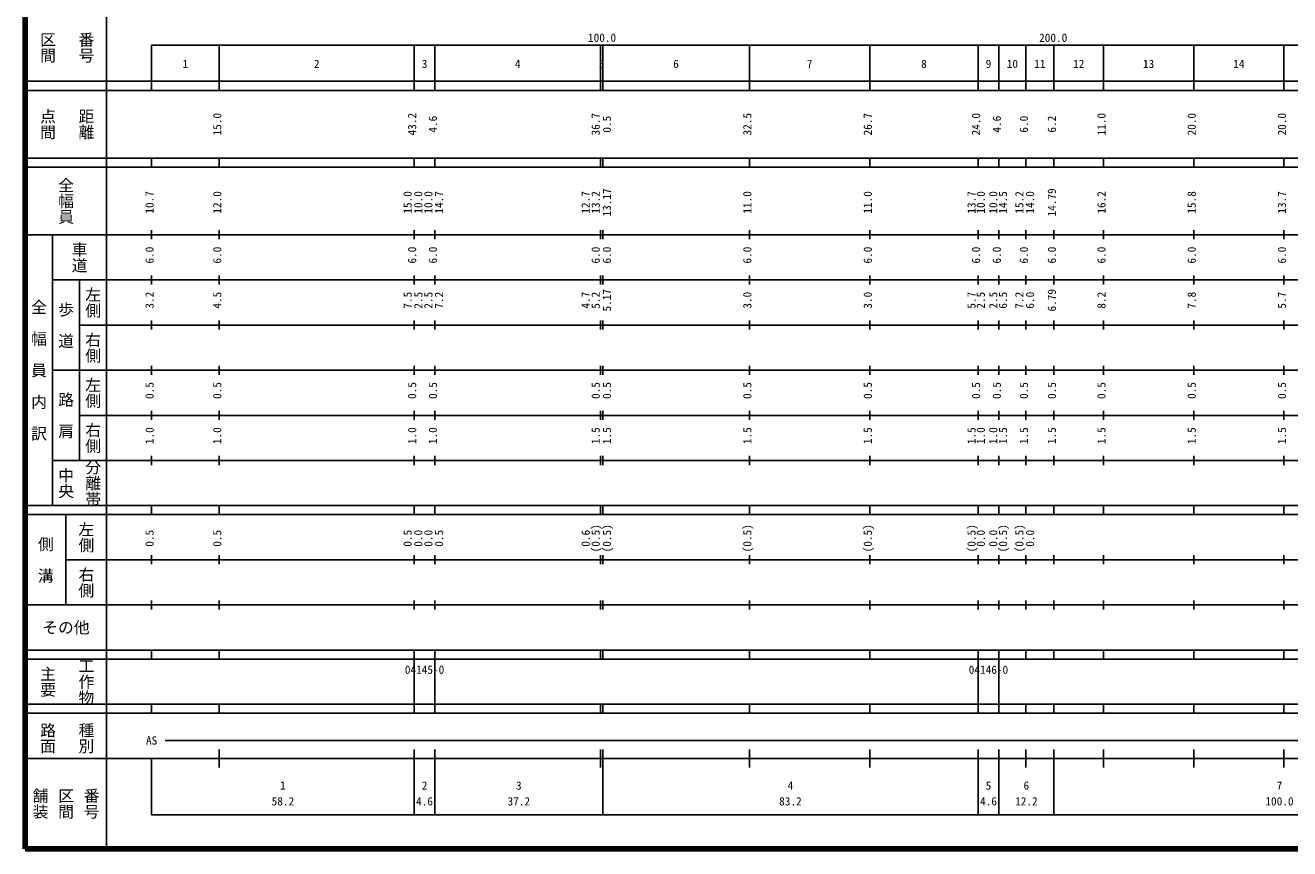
# Model space of a CAD drawing. Units: millimetres on the paper, enlarged 1000 times. Extents: x 40000 to 680000, y 20000 to 380000.
# Drawn here: x 40000 to 320272, y 20000 to 202409 of the extents above; entities that cross this region are included whole.
import ezdxf
from ezdxf.enums import TextEntityAlignment as Align

# ---------------------------------------------------------------- set-up
doc = ezdxf.new("R2010")
doc.units = ezdxf.units.MM
doc.header["$LTSCALE"] = 1000
doc.layers.add('M-TTL', color=2, linetype='Continuous', lineweight=140)
doc.layers.add('M-TTL-BAND', color=7, linetype='Continuous', lineweight=25)
doc.styles.add('@ＭＳ ゴシック', font='')
doc.styles.add('ＭＳ ゴシック', font='')
doc.styles.get('@ＭＳ ゴシック').set_extended_font_data('@MS Gothic')
doc.styles.get('ＭＳ ゴシック').set_extended_font_data('MS Gothic')

msp = doc.modelspace()

# ---------------------------------------------------------------- linework, layer by layer
at = {"layer": 'M-TTL'}
for p, q in [((40000, 380000), (40000, 20000)), ((40000, 20000), (680000, 20000))]:
    msp.add_line(p, q, dxfattribs=at)
at = {"layer": 'M-TTL-BAND'}
for p, q in [((58000, 370000), (58000, 20000)), ((68000, 198000), (579000, 198000)), ((68000, 198000), (68000, 188000)), ((83000, 188000), (83000, 198000)), ((126200, 188000), (126200, 198000)), ((130800, 188000), (130800, 198000)), ((167500, 188000), (167500, 198000)), ((168000, 188000), (168000, 198000)), ((200500, 188000), (200500, 198000)), ((227200, 188000), (227200, 198000)), ((251200, 188000), (251200, 198000)), ((255800, 188000), (255800, 198000)), ((261800, 188000), (261800, 198000)), ((268000, 188000), (268000, 198000)), ((279000, 188000), (279000, 198000)), ((299000, 188000), (299000, 198000)), ((319000, 188000), (319000, 198000)), ((40000, 190000), (579000, 190000)), ((40000, 188000), (579000, 188000)), ((40000, 173000), (579000, 173000)), ((40000, 171000), (579000, 171000)), ((68000, 171000), (68000, 173000)), ((83000, 171000), (83000, 173000)), ((126200, 171000), (126200, 173000)), ((130800, 171000), (130800, 173000)), ((167500, 171000), (167500, 173000)), ((168000, 171000), (168000, 173000)), ((200500, 171000), (200500, 173000)), ((227200, 171000), (227200, 173000)), ((251200, 171000), (251200, 173000)), ((255800, 171000), (255800, 173000)), ((261800, 171000), (261800, 173000)), ((268000, 171000), (268000, 173000)), ((279000, 171000), (279000, 173000)), ((299000, 171000), (299000, 173000)), ((319000, 171000), (319000, 173000)), ((68000, 155000), (68000, 157000)), ((83000, 155000), (83000, 157000)), ((126200, 155000), (126200, 157000)), ((130800, 155000), (130800, 157000)), ((167500, 155000), (167500, 157000)), ((168000, 155000), (168000, 157000)), ((200500, 155000), (200500, 157000)), ((227200, 155000), (227200, 157000)), ((251200, 155000), (251200, 157000)), ((255800, 155000), (255800, 157000)), ((261800, 155000), (261800, 157000)), ((268000, 155000), (268000, 157000)), ((279000, 155000), (279000, 157000)), ((299000, 155000), (299000, 157000)), ((319000, 155000), (319000, 157000)), ((40000, 156000), (579000, 156000)), ((46000, 96000), (46000, 156000)), ((46000, 146000), (579000, 146000)), ((52000, 146000), (52000, 106000)), ((68000, 145000), (68000, 147000)), ((83000, 145000), (83000, 147000)), ((126200, 145000), (126200, 147000)), ((130800, 145000), (130800, 147000)), ((167500, 145000), (167500, 147000)), ((168000, 145000), (168000, 147000)), ((200500, 145000), (200500, 147000)), ((227200, 145000), (227200, 147000)), ((251200, 145000), (251200, 147000)), ((255800, 145000), (255800, 147000)), ((261800, 145000), (261800, 147000)), ((268000, 145000), (268000, 147000)), ((279000, 145000), (279000, 147000)), ((299000, 145000), (299000, 147000)), ((319000, 145000), (319000, 147000)), ((52000, 136000), (579000, 136000)), ((68000, 135000), (68000, 137000)), ((83000, 135000), (83000, 137000)), ((126200, 135000), (126200, 137000)), ((130800, 135000), (130800, 137000)), ((167500, 135000), (167500, 137000)), ((168000, 135000), (168000, 137000)), ((200500, 135000), (200500, 137000)), ((227200, 135000), (227200, 137000)), ((251200, 135000), (251200, 137000)), ((255800, 135000), (255800, 137000)), ((261800, 135000), (261800, 137000)), ((268000, 135000), (268000, 137000)), ((279000, 135000), (279000, 137000)), ((299000, 135000), (299000, 137000)), ((319000, 135000), (319000, 137000)), ((68000, 125000), (68000, 127000)), ((83000, 125000), (83000, 127000)), ((126200, 125000), (126200, 127000)), ((130800, 125000), (130800, 127000)), ((167500, 125000), (167500, 127000)), ((168000, 125000), (168000, 127000)), ((200500, 125000), (200500, 127000)), ((227200, 125000), (227200, 127000)), ((251200, 125000), (251200, 127000)), ((255800, 125000), (255800, 127000)), ((261800, 125000), (261800, 127000)), ((268000, 125000), (268000, 127000)), ((279000, 125000), (279000, 127000)), ((299000, 125000), (299000, 127000)), ((319000, 125000), (319000, 127000)), ((46000, 126000), (579000, 126000)), ((52000, 116000), (579000, 116000)), ((68000, 115000), (68000, 117000)), ((83000, 115000), (83000, 117000)), ((126200, 115000), (126200, 117000)), ((130800, 115000), (130800, 117000)), ((167500, 115000), (167500, 117000)), ((168000, 115000), (168000, 117000)), ((200500, 115000), (200500, 117000)), ((227200, 115000), (227200, 117000)), ((251200, 115000), (251200, 117000)), ((255800, 115000), (255800, 117000)), ((261800, 115000), (261800, 117000)), ((268000, 115000), (268000, 117000)), ((279000, 115000), (279000, 117000)), ((299000, 115000), (299000, 117000)), ((319000, 115000), (319000, 117000)), ((68000, 105000), (68000, 107000)), ((83000, 105000), (83000, 107000)), ((126200, 105000), (126200, 107000)), ((130800, 105000), (130800, 107000)), ((167500, 105000), (167500, 107000)), ((168000, 105000), (168000, 107000)), ((200500, 105000), (200500, 107000)), ((227200, 105000), (227200, 107000)), ((251200, 105000), (251200, 107000)), ((255800, 105000), (255800, 107000)), ((261800, 105000), (261800, 107000)), ((268000, 105000), (268000, 107000)), ((279000, 105000), (279000, 107000)), ((299000, 105000), (299000, 107000)), ((319000, 105000), (319000, 107000)), ((46000, 106000), (579000, 106000)), ((40000, 96000), (579000, 96000)), ((68000, 94000), (68000, 96000)), ((83000, 94000), (83000, 96000)), ((126200, 94000), (126200, 96000)), ((130800, 94000), (130800, 96000)), ((167500, 94000), (167500, 96000)), ((168000, 94000), (168000, 96000)), ((200500, 94000), (200500, 96000)), ((227200, 94000), (227200, 96000)), ((251200, 94000), (251200, 96000)), ((255800, 94000), (255800, 96000)), ((261800, 94000), (261800, 96000)), ((268000, 94000), (268000, 96000)), ((279000, 94000), (279000, 96000)), ((299000, 94000), (299000, 96000)), ((319000, 94000), (319000, 96000)), ((40000, 94000), (579000, 94000)), ((49000, 94000), (49000, 74000)), ((68000, 83000), (68000, 85000)), ((83000, 83000), (83000, 85000)), ((126200, 83000), (126200, 85000)), ((130800, 83000), (130800, 85000)), ((167500, 83000), (167500, 85000)), ((168000, 83000), (168000, 85000)), ((200500, 83000), (200500, 85000)), ((227200, 83000), (227200, 85000)), ((251200, 83000), (251200, 85000)), ((255800, 83000), (255800, 85000)), ((261800, 83000), (261800, 85000)), ((268000, 83000), (268000, 85000)), ((279000, 83000), (279000, 85000)), ((299000, 83000), (299000, 85000)), ((319000, 83000), (319000, 85000)), ((49000, 84000), (579000, 84000)), ((40000, 74000), (579000, 74000)), ((68000, 73000), (68000, 75000)), ((83000, 73000), (83000, 75000)), ((126200, 73000), (126200, 75000)), ((130800, 73000), (130800, 75000)), ((167500, 73000), (167500, 75000)), ((168000, 73000), (168000, 75000)), ((200500, 73000), (200500, 75000)), ((227200, 73000), (227200, 75000)), ((251200, 73000), (251200, 75000)), ((255800, 73000), (255800, 75000)), ((261800, 73000), (261800, 75000)), ((268000, 73000), (268000, 75000)), ((279000, 73000), (279000, 75000)), ((299000, 73000), (299000, 75000)), ((319000, 73000), (319000, 75000)), ((40000, 64000), (579000, 64000)), ((40000, 62000), (579000, 62000)), ((68000, 62000), (68000, 64000)), ((83000, 62000), (83000, 64000)), ((126200, 62000), (126200, 64000)), ((126200, 52000), (126200, 62000)), ((130800, 62000), (130800, 64000)), ((130800, 52000), (130800, 62000)), ((167500, 62000), (167500, 64000)), ((168000, 62000), (168000, 64000)), ((200500, 62000), (200500, 64000)), ((227200, 62000), (227200, 64000)), ((251200, 62000), (251200, 64000)), ((251200, 52000), (251200, 62000)), ((255800, 62000), (255800, 64000)), ((255800, 52000), (255800, 62000)), ((261800, 62000), (261800, 64000)), ((268000, 62000), (268000, 64000)), ((279000, 62000), (279000, 64000)), ((299000, 62000), (299000, 64000)), ((319000, 62000), (319000, 64000)), ((40000, 52000), (579000, 52000)), ((68000, 50000), (68000, 52000)), ((83000, 50000), (83000, 52000)), ((126200, 50000), (126200, 52000)), ((130800, 50000), (130800, 52000)), ((167500, 50000), (167500, 52000)), ((168000, 50000), (168000, 52000)), ((200500, 50000), (200500, 52000)), ((227200, 50000), (227200, 52000)), ((251200, 50000), (251200, 52000)), ((255800, 50000), (255800, 52000)), ((261800, 50000), (261800, 52000)), ((268000, 50000), (268000, 52000)), ((279000, 50000), (279000, 52000)), ((299000, 50000), (299000, 52000)), ((319000, 50000), (319000, 52000)), ((40000, 50000), (579000, 50000)), ((71000, 44000), (565000, 44000)), ((40000, 40000), (579000, 40000)), ((68000, 40000), (68000, 27500)), ((83000, 38000), (83000, 42000)), ((126200, 27500), (126200, 42000)), ((130800, 27500), (130800, 42000)), ((167500, 38000), (167500, 42000)), ((168000, 27500), (168000, 42000)), ((200500, 38000), (200500, 42000)), ((227200, 38000), (227200, 42000)), ((251200, 27500), (251200, 42000)), ((255800, 27500), (255800, 42000)), ((261800, 38000), (261800, 42000)), ((268000, 27500), (268000, 42000)), ((279000, 38000), (279000, 42000)), ((299000, 38000), (299000, 42000)), ((319000, 38000), (319000, 42000)), ((68000, 27500), (579000, 27500))]:
    msp.add_line(p, q, dxfattribs=at)

# ---------------------------------------------------------------- texts
at = {"layer": 'M-TTL-BAND', "style": '@ＭＳ ゴシック'}
for s, p in [('区間', (45000, 197500)), ('番号', (53500, 197500)), ('点間', (45000, 180500)), ('距離', (53500, 180500)), ('全幅員', (49000, 163500)), ('車道', (52000, 151000)), ('左側', (55000, 141000)), ('全\u3000幅\u3000員\u3000内\u3000訳', (43000, 126000)), ('歩\u3000道', (49000, 136000)), ('右側', (55000, 131000)), ('左側', (55000, 121000)), ('路\u3000肩', (49000, 116000)), ('右側', (55000, 111000)), ('中央', (49000, 101000)), ('分離帯', (55000, 101000)), ('左側', (53500, 89000)), ('側\u3000溝', (44500, 84000)), ('右側', (53500, 79000)), ('工作物', (53500, 57000)), ('主要', (45000, 57000)), ('路面', (45000, 44500)), ('種別', (53500, 44500)), ('舗装', (43333, 30000)), ('区間', (49000, 30000)), ('番号', (54667, 30000))]:
    msp.add_text(s, height=2566, rotation=270, dxfattribs=at).set_placement(p, align=Align.MIDDLE_CENTER)
at = {"layer": 'M-TTL-BAND', "style": 'ＭＳ ゴシック'}
for s, p in [('100.0', (167844, 198195)), ('200.0', (267844, 198195)), ('1', (75500, 192405)), ('2', (104600, 192405)), ('3', (128500, 192405)), ('4', (149150, 192405)), ('5', (167750, 192405)), ('6', (184250, 192405)), ('7', (213850, 192405)), ('8', (239200, 192405)), ('9', (253500, 192405)), ('10', (258800, 192405)), ('11', (264900, 192405)), ('12', (273500, 192405)), ('13', (289000, 192405)), ('14', (309000, 192405)), ('AS', (68000, 42500)), ('1', (97100, 32523)), ('2', (128500, 32523)), ('3', (149400, 32523)), ('4', (209600, 32523)), ('5', (253500, 32523)), ('6', (261900, 32523)), ('7', (318000, 32523)), ('58.2', (97100, 29033)), ('4.6', (128500, 29033)), ('37.2', (149400, 29033)), ('83.2', (209600, 29033)), ('4.6', (253500, 29033)), ('12.2', (261900, 29033)), ('100.0', (318000, 29033))]:
    msp.add_text(s, height=1833, dxfattribs=at).set_placement(p, align=Align.BOTTOM_CENTER)
for s, p in [('15.0', (84000, 180500)), ('43.2', (127200, 180500)), ('4.6', (131800, 180500)), ('36.7', (167888, 180500)), ('0.5', (170380, 180500)), ('32.5', (201500, 180500)), ('26.7', (228200, 180500)), ('24.0', (252200, 180500)), ('4.6', (256800, 180500)), ('6.0', (262800, 180500)), ('6.2', (269000, 180500)), ('11.0', (280000, 180500)), ('20.0', (300000, 180500)), ('20.0', (320000, 180500)), ('10.7', (69000, 163174)), ('12.0', (84000, 163174)), ('15.0', (126200, 163174)), ('10.0', (128570, 163174)), ('10.0', (130800, 163174)), ('14.7', (133170, 163174)), ('12.7', (165678, 163174)), ('13.2', (167888, 163174)), ('13.17', (170380, 163174)), ('11.0', (201500, 163174)), ('11.0', (228200, 163174)), ('13.7', (251200, 163174)), ('10.0', (253249, 163174)), ('10.0', (256018, 163174)), ('14.5', (258170, 163174)), ('15.2', (261800, 163174)), ('14.0', (264170, 163174)), ('14.79', (269000, 163174)), ('16.2', (280000, 163174)), ('15.8', (300000, 163174)), ('13.7', (320000, 163174)), ('6.0', (69000, 151500)), ('6.0', (84000, 151500)), ('6.0', (127200, 151500)), ('6.0', (131800, 151500)), ('6.0', (167888, 151500)), ('6.0', (170380, 151500)), ('6.0', (201500, 151500)), ('6.0', (228200, 151500)), ('6.0', (252200, 151500)), ('6.0', (256800, 151500)), ('6.0', (262800, 151500)), ('6.0', (269000, 151500)), ('6.0', (280000, 151500)), ('6.0', (300000, 151500)), ('6.0', (320000, 151500)), ('3.2', (69000, 141500)), ('4.5', (84000, 141500)), ('7.5', (126200, 141500)), ('2.5', (128570, 141500)), ('2.5', (130800, 141500)), ('7.2', (133170, 141500)), ('4.7', (165678, 141500)), ('5.2', (167888, 141500)), ('5.17', (170380, 141500)), ('3.0', (201500, 141500)), ('3.0', (228200, 141500)), ('5.7', (251200, 141500)), ('2.5', (253249, 141500)), ('2.5', (256018, 141500)), ('6.5', (258170, 141500)), ('7.2', (261800, 141500)), ('6.0', (264170, 141500)), ('6.79', (269000, 141500)), ('8.2', (280000, 141500)), ('7.8', (300000, 141500)), ('5.7', (320000, 141500)), ('0.5', (69000, 121500)), ('0.5', (84000, 121500)), ('0.5', (127200, 121500)), ('0.5', (131800, 121500)), ('0.5', (167888, 121500)), ('0.5', (170380, 121500)), ('0.5', (201500, 121500)), ('0.5', (228200, 121500)), ('0.5', (252200, 121500)), ('0.5', (256800, 121500)), ('0.5', (262800, 121500)), ('0.5', (269000, 121500)), ('0.5', (280000, 121500)), ('0.5', (300000, 121500)), ('0.5', (320000, 121500)), ('1.0', (69000, 111500)), ('1.0', (84000, 111500)), ('1.0', (127200, 111500)), ('1.0', (131800, 111500)), ('1.5', (167888, 111500)), ('1.5', (170380, 111500)), ('1.5', (201500, 111500)), ('1.5', (228200, 111500)), ('1.5', (251200, 111500)), ('1.0', (253249, 111500)), ('1.0', (256018, 111500)), ('1.5', (258170, 111500)), ('1.5', (262800, 111500)), ('1.5', (269000, 111500)), ('1.5', (280000, 111500)), ('1.5', (300000, 111500)), ('1.5', (320000, 111500)), ('0.5', (69000, 88764)), ('0.5', (84000, 88764)), ('0.5', (126200, 88764)), ('0.0', (128570, 88764)), ('0.0', (130800, 88764)), ('0.5', (133170, 88764)), ('0.6', (165678, 88764)), ('(0.5)', (167888, 88764)), ('(0.5)', (170380, 88764)), ('(0.5)', (201500, 88764)), ('(0.5)', (228200, 88764)), ('(0.5)', (251200, 88764)), ('0.0', (253249, 88764)), ('0.0', (256018, 88764)), ('(0.5)', (258170, 88764)), ('(0.5)', (261800, 88764)), ('0.0', (264170, 88764))]:
    msp.add_text(s, height=1833, rotation=90, dxfattribs=at).set_placement(p, align=Align.BOTTOM_CENTER)
for s, height, p in [('その他', 2566, (49000, 69000)), ('04145-0', 1833, (128500, 59655)), ('04146-0', 1833, (253500, 59655))]:
    msp.add_text(s, height=height, dxfattribs=at).set_placement(p, align=Align.MIDDLE_CENTER)

doc.saveas('drawing.dxf')
